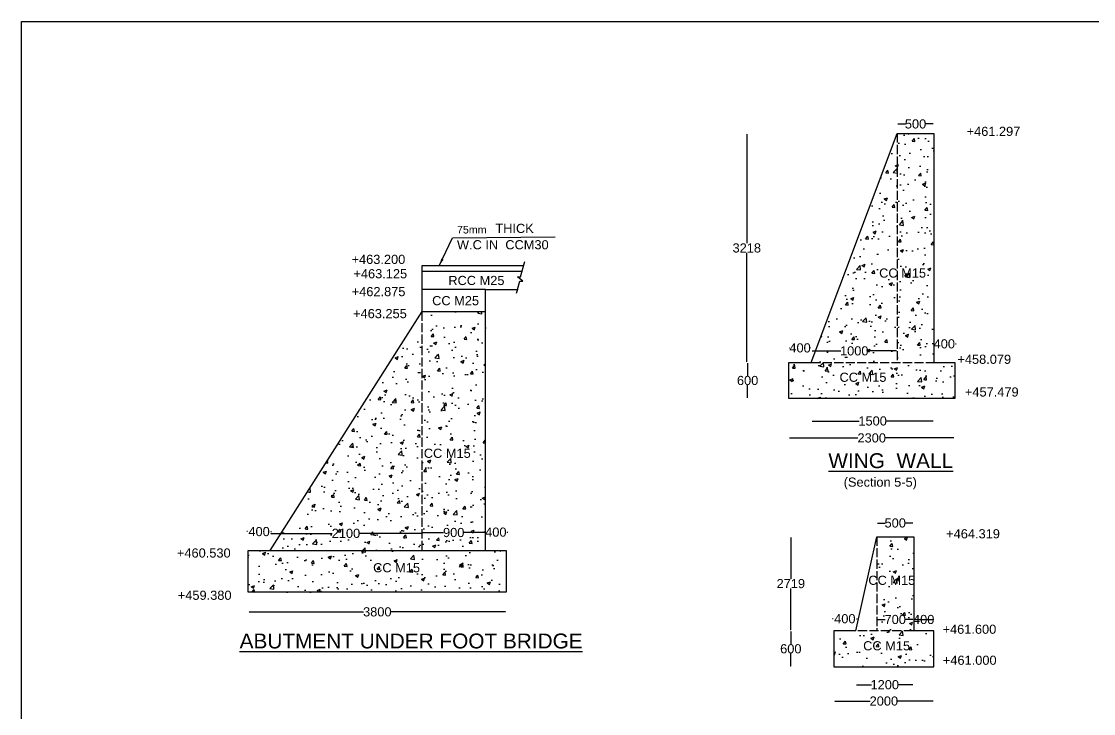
# Model space of a CAD drawing. Header units: inches. Extents: x 4607 to 7263, y 34 to 2138.
# Drawn here: x 4607 to 6012, y 1232 to 2138 of the extents above; entities that cross this region are included whole.
import ezdxf

# ---------------------------------------------------------------- set-up
doc = ezdxf.new("R2010")
doc.units = ezdxf.units.IN
doc.header["$MEASUREMENT"] = 0
doc.linetypes.add('ACAD_ISO02W100', pattern=[15, 12, -3])
doc.layers.add('DIMENSIONS', color=7, linetype='Continuous')
doc.layers.add('TEXT', color=1, linetype='Continuous')
doc.styles.get("Standard").update_dxf_attribs({"font": 'arial.ttf', "height": 12})
doc.dimstyles.get("Standard").update_dxf_attribs({"dimtxt": 12, "dimasz": 1, "dimexe": 0.18, "dimexo": 0.0625, "dimgap": 0.09, "dimtad": 0, "dimtih": 1, "dimtoh": 1, "dimdec": 4, "dimzin": 0, "dimdsep": 46, "dimtxsty": 'Standard', "dimcen": 0.09, "dimse1": 1, "dimse2": 1, "dimadec": 0, "dimazin": 0, "dimtfac": 1, "dimtdec": 4, "dimtofl": 0, "dimtmove": 0, "dimatfit": 3, "dimfxl": 1, "dimtolj": 1, "dimtzin": 0, "dimarcsym": 0})
pattern_1 = [(50, (0, 0), (43.03561, -3.76513), [4.5, -49.5]), (355, (0, 0), (-8.32508, 45.13153), [3.6, -39.6]), (100.4514, (3.586, -0.314), (34.71056, 41.36637), [3.8244, -42.06853]), (46.1842, (0, 12), (64.03446, -9.93114), [6.75, -74.25]), (96.6356, (5.336, 11.17), (56.07976, 58.4471), [5.7366, -63.1028]), (351.1842, (0, 12), (56.0797, 58.4471), [5.4, -59.4]), (21, (6, 9), (35.81442, -24.15713), [4.5, -49.5]), (326, (6, 9), (14.59892, 43.509), [3.6, -39.6]), (71.4514, (8.985, 6.987), (50.41336, 19.35183), [3.8244, -42.06853]), (37.5, (0, 0), (0.72959, 19.97363), [0, -39.12, 0, -40.2, 0, -39.75]), (7.5, (0, 0), (15.78417, 23.6647), [0, -22.92, 0, -38.22, 0, -15.15]), (327.5, (-13.38, 0), (32.029346, -1.353292), [0, -15, 0, -46.8, 0, -62.1]), (317.5, (-19.38, 0), (34.99117, 6.0063), [0, -19.5, 0, -31.08, 0, -44.1])]

# ---------------------------------------------------------------- blocks, each defined once
blk = doc.blocks.new('*D1')
at = {"layer": 'Defpoints', "color": 0, "transparency": 16777216}
for p in [(4932.4, 1470.1), (4904, 1445.4), (4932.4, 1445.4)]:
    blk.add_point(p, dxfattribs=at)
at = {"layer": 'DIMENSIONS', "color": 0, "lineweight": -2, "transparency": 16777216}
for p, q in [((4903, 1470.1), (4902, 1470.1)), ((4933.4, 1470.1), (4934.4, 1470.1))]:
    blk.add_line(p, q, dxfattribs=at)
at = {"layer": 'DIMENSIONS', "color": 0, "transparency": 16777216}
for points in [[(4903, 1470.2), (4903, 1469.9), (4904, 1470.1)], [(4933.4, 1470.2), (4933.4, 1469.9), (4932.4, 1470.1)]]:
    blk.add_solid(points, dxfattribs=at)
at = {"layer": 'DIMENSIONS', "color": 0, "transparency": 16777216, "insert": (4918.2, 1470.1), "char_height": 12, "attachment_point": 5}
blk.add_mtext('\\A1;400', dxfattribs=at)
blk = doc.blocks.new('*D2')
at = {"layer": 'Defpoints', "color": 0, "transparency": 16777216}
for p in [(5131.7, 1467.8), (4932.4, 1445.5), (5131.7, 1445.4)]:
    blk.add_point(p, dxfattribs=at)
at = {"layer": 'DIMENSIONS', "color": 0, "lineweight": -2, "transparency": 16777216}
for p, q in [((4933.4, 1467.8), (5013.9, 1467.8)), ((5130.7, 1467.8), (5050.1, 1467.8))]:
    blk.add_line(p, q, dxfattribs=at)
at = {"layer": 'DIMENSIONS', "color": 0, "transparency": 16777216}
for points in [[(4933.4, 1468), (4933.4, 1467.6), (4932.4, 1467.8)], [(5130.7, 1468), (5130.7, 1467.6), (5131.7, 1467.8)]]:
    blk.add_solid(points, dxfattribs=at)
at = {"layer": 'DIMENSIONS', "color": 0, "transparency": 16777216, "insert": (5032, 1467.8), "char_height": 12, "attachment_point": 5}
blk.add_mtext('\\A1;2100', dxfattribs=at)
blk = doc.blocks.new('*D3')
at = {"layer": 'Defpoints', "color": 0, "transparency": 16777216}
for p in [(5214.8, 1468.9), (5131.7, 1445.5), (5214.8, 1445.4)]:
    blk.add_point(p, dxfattribs=at)
at = {"layer": 'DIMENSIONS', "color": 0, "lineweight": -2, "transparency": 16777216}
for p, q in [((5132.7, 1468.9), (5159.9, 1468.9)), ((5213.8, 1468.9), (5186.5, 1468.9))]:
    blk.add_line(p, q, dxfattribs=at)
at = {"layer": 'DIMENSIONS', "color": 0, "transparency": 16777216}
for points in [[(5132.7, 1469), (5132.7, 1468.7), (5131.7, 1468.9)], [(5213.8, 1469), (5213.8, 1468.7), (5214.8, 1468.9)]]:
    blk.add_solid(points, dxfattribs=at)
at = {"layer": 'DIMENSIONS', "color": 0, "transparency": 16777216, "insert": (5173.2, 1468.9), "char_height": 12, "attachment_point": 5}
blk.add_mtext('\\A1;900', dxfattribs=at)
blk = doc.blocks.new('*D4')
at = {"layer": 'Defpoints', "color": 0, "transparency": 16777216}
for p in [(5242.1, 1469.4), (5214.8, 1445.4), (5242.1, 1445.4)]:
    blk.add_point(p, dxfattribs=at)
at = {"layer": 'DIMENSIONS', "color": 0, "lineweight": -2, "transparency": 16777216}
for p, q in [((5213.8, 1469.4), (5212.8, 1469.4)), ((5243.1, 1469.4), (5244.1, 1469.4))]:
    blk.add_line(p, q, dxfattribs=at)
at = {"layer": 'DIMENSIONS', "color": 0, "transparency": 16777216}
for points in [[(5213.8, 1469.6), (5213.8, 1469.2), (5214.8, 1469.4)], [(5243.1, 1469.6), (5243.1, 1469.2), (5242.1, 1469.4)]]:
    blk.add_solid(points, dxfattribs=at)
at = {"layer": 'DIMENSIONS', "color": 0, "transparency": 16777216, "insert": (5228.4, 1469.4), "char_height": 12, "attachment_point": 5}
blk.add_mtext('\\A1;400', dxfattribs=at)
blk = doc.blocks.new('*D5')
at = {"layer": 'Defpoints', "color": 0, "transparency": 16777216}
for p in [(4904, 1390.7), (5242.1, 1390.7), (5242.1, 1365)]:
    blk.add_point(p, dxfattribs=at)
at = {"layer": 'DIMENSIONS', "color": 0, "lineweight": -2, "transparency": 16777216}
for p, q in [((4905, 1365), (5055.1, 1365)), ((5241.1, 1365), (5091, 1365))]:
    blk.add_line(p, q, dxfattribs=at)
at = {"layer": 'DIMENSIONS', "color": 0, "transparency": 16777216}
for points in [[(4905, 1365.2), (4905, 1364.8), (4904, 1365)], [(5241.1, 1365.2), (5241.1, 1364.8), (5242.1, 1365)]]:
    blk.add_solid(points, dxfattribs=at)
at = {"layer": 'DIMENSIONS', "color": 0, "transparency": 16777216, "insert": (5073.1, 1365), "char_height": 12, "attachment_point": 5}
blk.add_mtext('\\A1;3800', dxfattribs=at)
blk = doc.blocks.new('*D6')
at = {"layer": 'Defpoints', "color": 0, "transparency": 16777216}
for p in [(5612.2, 1691.6), (5558.3, 1644.4), (5612.2, 1644.4)]:
    blk.add_point(p, dxfattribs=at)
at = {"layer": 'DIMENSIONS', "color": 0, "lineweight": -2, "transparency": 16777216}
for p, q in [((5558.3, 1690.6), (5558.3, 1674.2)), ((5558.3, 1645.4), (5558.3, 1661.8))]:
    blk.add_line(p, q, dxfattribs=at)
at = {"layer": 'DIMENSIONS', "color": 0, "transparency": 16777216}
for points in [[(5558.1, 1690.6), (5558.5, 1690.6), (5558.3, 1691.6)], [(5558.1, 1645.4), (5558.5, 1645.4), (5558.3, 1644.4)]]:
    blk.add_solid(points, dxfattribs=at)
at = {"layer": 'DIMENSIONS', "color": 0, "transparency": 16777216, "insert": (5558.3, 1668), "char_height": 12, "attachment_point": 5}
blk.add_mtext('\\A1;600', dxfattribs=at)
blk = doc.blocks.new('*D7')
at = {"layer": 'Defpoints', "color": 0, "transparency": 16777216}
for p in [(5557.2, 1991.6), (5754.3, 1991.6), (5641.8, 1691.6)]:
    blk.add_point(p, dxfattribs=at)
at = {"layer": 'DIMENSIONS', "color": 0, "lineweight": -2, "transparency": 16777216}
for p, q in [((5557.2, 1990.6), (5557.2, 1847.8)), ((5557.2, 1692.6), (5557.2, 1835.4))]:
    blk.add_line(p, q, dxfattribs=at)
at = {"layer": 'DIMENSIONS', "color": 0, "transparency": 16777216}
for points in [[(5557.1, 1990.6), (5557.4, 1990.6), (5557.2, 1991.6)], [(5557.1, 1692.6), (5557.4, 1692.6), (5557.2, 1691.6)]]:
    blk.add_solid(points, dxfattribs=at)
at = {"layer": 'DIMENSIONS', "color": 0, "transparency": 16777216, "insert": (5557.2, 1841.6), "char_height": 12, "attachment_point": 5}
blk.add_mtext('\\A1;3218', dxfattribs=at)
blk = doc.blocks.new('*D8')
at = {"layer": 'Defpoints', "color": 0, "transparency": 16777216}
for p in [(5802.3, 2004), (5754.3, 1991.6), (5802.3, 1991.6)]:
    blk.add_point(p, dxfattribs=at)
at = {"layer": 'DIMENSIONS', "color": 0, "lineweight": -2, "transparency": 16777216}
for p, q in [((5755.3, 2004), (5765, 2004)), ((5801.3, 2004), (5791.6, 2004))]:
    blk.add_line(p, q, dxfattribs=at)
at = {"layer": 'DIMENSIONS', "color": 0, "transparency": 16777216}
for points in [[(5755.3, 2004.2), (5755.3, 2003.9), (5754.3, 2004)], [(5801.3, 2004.2), (5801.3, 2003.9), (5802.3, 2004)]]:
    blk.add_solid(points, dxfattribs=at)
at = {"layer": 'DIMENSIONS', "color": 0, "transparency": 16777216, "insert": (5778.3, 2004), "char_height": 12, "attachment_point": 5}
blk.add_mtext('\\A1;500', dxfattribs=at)
blk = doc.blocks.new('*D9')
at = {"layer": 'Defpoints', "color": 0, "transparency": 16777216}
for p in [(5641.8, 1710.7), (5612.2, 1691.6), (5641.8, 1691.6)]:
    blk.add_point(p, dxfattribs=at)
at = {"layer": 'DIMENSIONS', "color": 0, "lineweight": -2, "transparency": 16777216}
for p, q in [((5613.2, 1710.7), (5613.4, 1710.7)), ((5640.8, 1710.7), (5640.6, 1710.7))]:
    blk.add_line(p, q, dxfattribs=at)
at = {"layer": 'DIMENSIONS', "color": 0, "transparency": 16777216}
for points in [[(5613.2, 1710.9), (5613.2, 1710.6), (5612.2, 1710.7)], [(5640.8, 1710.9), (5640.8, 1710.6), (5641.8, 1710.7)]]:
    blk.add_solid(points, dxfattribs=at)
at = {"layer": 'DIMENSIONS', "color": 0, "transparency": 16777216, "insert": (5627, 1710.7), "char_height": 12, "attachment_point": 5}
blk.add_mtext('\\A1;400', dxfattribs=at)
blk = doc.blocks.new('*D10')
at = {"layer": 'Defpoints', "color": 0, "transparency": 16777216}
for p in [(5754.3, 1706.8), (5641.8, 1691.7), (5754.3, 1691.7)]:
    blk.add_point(p, dxfattribs=at)
at = {"layer": 'DIMENSIONS', "color": 0, "lineweight": -2, "transparency": 16777216}
for p, q in [((5642.8, 1706.8), (5680.6, 1706.8)), ((5753.3, 1706.8), (5715.4, 1706.8))]:
    blk.add_line(p, q, dxfattribs=at)
at = {"layer": 'DIMENSIONS', "color": 0, "transparency": 16777216}
for points in [[(5642.8, 1706.9), (5642.8, 1706.6), (5641.8, 1706.8)], [(5753.3, 1706.9), (5753.3, 1706.6), (5754.3, 1706.8)]]:
    blk.add_solid(points, dxfattribs=at)
at = {"layer": 'DIMENSIONS', "color": 0, "transparency": 16777216, "insert": (5698, 1706.8), "char_height": 12, "attachment_point": 5}
blk.add_mtext('\\A1;1000', dxfattribs=at)
blk = doc.blocks.new('*D11')
at = {"layer": 'Defpoints', "color": 0, "transparency": 16777216}
for p in [(5829.7, 1716), (5802.3, 1691.6), (5829.7, 1691.6)]:
    blk.add_point(p, dxfattribs=at)
at = {"layer": 'DIMENSIONS', "color": 0, "lineweight": -2, "transparency": 16777216}
for p, q in [((5801.3, 1716), (5800.3, 1716)), ((5830.7, 1716), (5831.7, 1716))]:
    blk.add_line(p, q, dxfattribs=at)
at = {"layer": 'DIMENSIONS', "color": 0, "transparency": 16777216}
for points in [[(5801.3, 1716.2), (5801.3, 1715.8), (5802.3, 1716)], [(5830.7, 1716.2), (5830.7, 1715.8), (5829.7, 1716)]]:
    blk.add_solid(points, dxfattribs=at)
at = {"layer": 'DIMENSIONS', "color": 0, "transparency": 16777216, "insert": (5816, 1716), "char_height": 12, "attachment_point": 5}
blk.add_mtext('\\A1;400', dxfattribs=at)
blk = doc.blocks.new('*D12')
at = {"layer": 'Defpoints', "color": 0, "transparency": 16777216}
for p in [(5641.8, 1691.6), (5802.3, 1691.6), (5802.3, 1615)]:
    blk.add_point(p, dxfattribs=at)
at = {"layer": 'DIMENSIONS', "color": 0, "lineweight": -2, "transparency": 16777216}
for p, q in [((5642.8, 1615), (5704.6, 1615)), ((5801.3, 1615), (5739.5, 1615))]:
    blk.add_line(p, q, dxfattribs=at)
at = {"layer": 'DIMENSIONS', "color": 0, "transparency": 16777216}
for points in [[(5642.8, 1615.2), (5642.8, 1614.8), (5641.8, 1615)], [(5801.3, 1615.2), (5801.3, 1614.8), (5802.3, 1615)]]:
    blk.add_solid(points, dxfattribs=at)
at = {"layer": 'DIMENSIONS', "color": 0, "transparency": 16777216, "insert": (5722.1, 1615), "char_height": 12, "attachment_point": 5}
blk.add_mtext('\\A1;1500', dxfattribs=at)
blk = doc.blocks.new('*D13')
at = {"layer": 'Defpoints', "color": 0, "transparency": 16777216}
for p in [(5612.1, 1644.4), (5829.7, 1644.4), (5829.7, 1592.8)]:
    blk.add_point(p, dxfattribs=at)
at = {"layer": 'DIMENSIONS', "color": 0, "lineweight": -2, "transparency": 16777216}
for p, q in [((5613.1, 1592.8), (5702.8, 1592.8)), ((5828.7, 1592.8), (5739, 1592.8))]:
    blk.add_line(p, q, dxfattribs=at)
at = {"layer": 'DIMENSIONS', "color": 0, "transparency": 16777216}
for points in [[(5613.1, 1593), (5613.1, 1592.6), (5612.1, 1592.8)], [(5828.7, 1593), (5828.7, 1592.6), (5829.7, 1592.8)]]:
    blk.add_solid(points, dxfattribs=at)
at = {"layer": 'DIMENSIONS', "color": 0, "transparency": 16777216, "insert": (5720.9, 1592.8), "char_height": 12, "attachment_point": 5}
blk.add_mtext('\\A1;2300', dxfattribs=at)
blk = doc.blocks.new('*D20')
at = {"layer": 'Defpoints', "color": 0, "transparency": 16777216}
for p in [(5775.9, 1481.4), (5727.6, 1463.5), (5775.9, 1463.5)]:
    blk.add_point(p, dxfattribs=at)
at = {"layer": 'DIMENSIONS', "color": 0, "lineweight": -2, "transparency": 16777216}
for p, q in [((5728.6, 1481.4), (5738.4, 1481.4)), ((5774.9, 1481.4), (5765.1, 1481.4))]:
    blk.add_line(p, q, dxfattribs=at)
at = {"layer": 'DIMENSIONS', "color": 0, "transparency": 16777216}
for points in [[(5728.6, 1481.5), (5728.6, 1481.2), (5727.6, 1481.4)], [(5774.9, 1481.5), (5774.9, 1481.2), (5775.9, 1481.4)]]:
    blk.add_solid(points, dxfattribs=at)
at = {"layer": 'DIMENSIONS', "color": 0, "transparency": 16777216, "insert": (5751.7, 1481.4), "char_height": 12, "attachment_point": 5}
blk.add_mtext('\\A1;500', dxfattribs=at)
blk = doc.blocks.new('*D21')
at = {"layer": 'Defpoints', "color": 0, "transparency": 16777216}
for p in [(5700, 1356), (5671.4, 1340.3), (5700, 1340.3)]:
    blk.add_point(p, dxfattribs=at)
at = {"layer": 'DIMENSIONS', "color": 0, "lineweight": -2, "transparency": 16777216}
for p, q in [((5670.4, 1356), (5669.4, 1356)), ((5701, 1356), (5702, 1356))]:
    blk.add_line(p, q, dxfattribs=at)
at = {"layer": 'DIMENSIONS', "color": 0, "transparency": 16777216}
for points in [[(5670.4, 1356.2), (5670.4, 1355.9), (5671.4, 1356)], [(5701, 1356.2), (5701, 1355.9), (5700, 1356)]]:
    blk.add_solid(points, dxfattribs=at)
at = {"layer": 'DIMENSIONS', "color": 0, "transparency": 16777216, "insert": (5685.7, 1356), "char_height": 12, "attachment_point": 5}
blk.add_mtext('\\A1;400', dxfattribs=at)
blk = doc.blocks.new('*D22')
at = {"layer": 'Defpoints', "color": 0, "transparency": 16777216}
for p in [(5775.9, 1355), (5727.6, 1340.3), (5775.9, 1340.3)]:
    blk.add_point(p, dxfattribs=at)
at = {"layer": 'DIMENSIONS', "color": 0, "lineweight": -2, "transparency": 16777216}
for p, q in [((5728.6, 1355), (5738.5, 1355)), ((5774.9, 1355), (5765, 1355))]:
    blk.add_line(p, q, dxfattribs=at)
at = {"layer": 'DIMENSIONS', "color": 0, "transparency": 16777216}
for points in [[(5728.6, 1355.2), (5728.6, 1354.8), (5727.6, 1355)], [(5774.9, 1355.2), (5774.9, 1354.8), (5775.9, 1355)]]:
    blk.add_solid(points, dxfattribs=at)
at = {"layer": 'DIMENSIONS', "color": 0, "transparency": 16777216, "insert": (5751.7, 1355), "char_height": 12, "attachment_point": 5}
blk.add_mtext('\\A1;700', dxfattribs=at)
blk = doc.blocks.new('*D23')
at = {"layer": 'Defpoints', "color": 0, "transparency": 16777216}
for p in [(5802.2, 1355), (5775.9, 1340.4), (5802.2, 1340.4)]:
    blk.add_point(p, dxfattribs=at)
at = {"layer": 'DIMENSIONS', "color": 0, "lineweight": -2, "transparency": 16777216}
blk.add_line((5776.9, 1355), (5801.2, 1355), dxfattribs=at)
at = {"layer": 'DIMENSIONS', "color": 0, "transparency": 16777216}
for points in [[(5776.9, 1355.2), (5776.9, 1354.8), (5775.9, 1355)], [(5801.2, 1355.2), (5801.2, 1354.8), (5802.2, 1355)]]:
    blk.add_solid(points, dxfattribs=at)
at = {"layer": 'DIMENSIONS', "color": 0, "transparency": 16777216, "insert": (5789, 1355), "char_height": 12, "attachment_point": 5}
blk.add_mtext('\\A1;400', dxfattribs=at)
blk = doc.blocks.new('*D24')
at = {"layer": 'Defpoints', "color": 0, "transparency": 16777216}
for p in [(5700, 1340.3), (5775.9, 1340.3), (5775.9, 1269.6)]:
    blk.add_point(p, dxfattribs=at)
at = {"layer": 'DIMENSIONS', "color": 0, "lineweight": -2, "transparency": 16777216}
for p, q in [((5701, 1269.6), (5720.5, 1269.6)), ((5774.9, 1269.6), (5755.4, 1269.6))]:
    blk.add_line(p, q, dxfattribs=at)
at = {"layer": 'DIMENSIONS', "color": 0, "transparency": 16777216}
for points in [[(5701, 1269.8), (5701, 1269.5), (5700, 1269.6)], [(5774.9, 1269.8), (5774.9, 1269.5), (5775.9, 1269.6)]]:
    blk.add_solid(points, dxfattribs=at)
at = {"layer": 'DIMENSIONS', "color": 0, "transparency": 16777216, "insert": (5738, 1269.6), "char_height": 12, "attachment_point": 5}
blk.add_mtext('\\A1;1200', dxfattribs=at)
blk = doc.blocks.new('*D25')
at = {"layer": 'Defpoints', "color": 0, "transparency": 16777216}
for p in [(5671.4, 1292.8), (5802.2, 1292.8), (5802.2, 1248.2)]:
    blk.add_point(p, dxfattribs=at)
at = {"layer": 'DIMENSIONS', "color": 0, "lineweight": -2, "transparency": 16777216}
for p, q in [((5672.4, 1248.2), (5718.7, 1248.2)), ((5801.2, 1248.2), (5754.9, 1248.2))]:
    blk.add_line(p, q, dxfattribs=at)
at = {"layer": 'DIMENSIONS', "color": 0, "transparency": 16777216}
for points in [[(5672.4, 1248.4), (5672.4, 1248), (5671.4, 1248.2)], [(5801.2, 1248.4), (5801.2, 1248), (5802.2, 1248.2)]]:
    blk.add_solid(points, dxfattribs=at)
at = {"layer": 'DIMENSIONS', "color": 0, "transparency": 16777216, "insert": (5736.8, 1248.2), "char_height": 12, "attachment_point": 5}
blk.add_mtext('\\A1;2000', dxfattribs=at)
blk = doc.blocks.new('*D26')
at = {"layer": 'Defpoints', "color": 0, "transparency": 16777216}
for p in [(5727.6, 1463.5), (5614.9, 1340.4), (5700, 1340.4)]:
    blk.add_point(p, dxfattribs=at)
at = {"layer": 'DIMENSIONS', "color": 0, "lineweight": -2, "transparency": 16777216}
for p, q in [((5614.9, 1462.5), (5614.9, 1408.2)), ((5614.9, 1341.4), (5614.9, 1395.7))]:
    blk.add_line(p, q, dxfattribs=at)
at = {"layer": 'DIMENSIONS', "color": 0, "transparency": 16777216}
for points in [[(5614.7, 1462.5), (5615, 1462.5), (5614.9, 1463.5)], [(5614.7, 1341.4), (5615, 1341.4), (5614.9, 1340.4)]]:
    blk.add_solid(points, dxfattribs=at)
at = {"layer": 'DIMENSIONS', "color": 0, "transparency": 16777216, "insert": (5614.9, 1402), "char_height": 12, "attachment_point": 5}
blk.add_mtext('\\A1;2719', dxfattribs=at)
blk = doc.blocks.new('*D27')
at = {"layer": 'Defpoints', "color": 0, "transparency": 16777216}
for p in [(5671.4, 1340.3), (5614.9, 1292.8), (5671.4, 1292.8)]:
    blk.add_point(p, dxfattribs=at)
at = {"layer": 'DIMENSIONS', "color": 0, "lineweight": -2, "transparency": 16777216}
for p, q in [((5614.9, 1339.3), (5614.9, 1322.8)), ((5614.9, 1293.8), (5614.9, 1310.4))]:
    blk.add_line(p, q, dxfattribs=at)
at = {"layer": 'DIMENSIONS', "color": 0, "transparency": 16777216}
for points in [[(5614.7, 1339.3), (5615, 1339.3), (5614.9, 1340.3)], [(5614.7, 1293.8), (5615, 1293.8), (5614.9, 1292.8)]]:
    blk.add_solid(points, dxfattribs=at)
at = {"layer": 'DIMENSIONS', "color": 0, "transparency": 16777216, "insert": (5614.9, 1316.6), "char_height": 12, "attachment_point": 5}
blk.add_mtext('\\A1;600', dxfattribs=at)

msp = doc.modelspace()

# ---------------------------------------------------------------- hatches: boundary and pattern name
at = {"layer": 'DIMENSIONS'}
h = msp.add_hatch(dxfattribs=at)
h.set_pattern_fill('AR-CONC', color=256, scale=6, style=0)
h.set_pattern_definition(pattern_1)
h.paths.add_polyline_path([(5754.26543, 1991.59259), (5641.77436, 1691.59153), (5754.26543, 1691.59153)])
h.paths.add_polyline_path([(5754.26543, 1691.59153), (5800.45253, 1691.59153), (5802.32929, 1691.59153), (5802.32929, 1991.59259), (5754.26543, 1991.59259)])
h.paths.add_polyline_path([(5829.66847, 1644.36374), (5829.66847, 1691.59153), (5800.45253, 1691.59153), (5641.77436, 1691.59153), (5612.19701, 1691.59153), (5612.19701, 1644.36374)])
h.paths.add_polyline_path([(5677.68702, 1715.88271), (5718.35277, 1715.88271), (5718.35277, 1697.62896), (5677.68702, 1697.62896)], flags=24)
h.paths.add_polyline_path([(5727.52483, 1799.486), (5795.21105, 1799.486), (5795.21105, 1818.09991), (5727.52483, 1818.09991)], flags=9)
h.paths.add_polyline_path([(5675.61661, 1663.00489), (5743.30283, 1663.00489), (5743.30283, 1681.61881), (5675.61661, 1681.61881)], flags=24)
h = msp.add_hatch(dxfattribs=at)
h.set_pattern_fill('AR-CONC', color=256, scale=6, style=0)
h.set_pattern_definition(pattern_1)
h.paths.add_polyline_path([(4932.36177, 1445.43895), (5131.65137, 1445.43895), (5131.65137, 1758.24814)])
h.paths.add_polyline_path([(5131.65137, 1445.43895), (5214.77423, 1445.43895), (5214.77423, 1758.24814), (5131.65137, 1758.24814)])
h.paths.add_polyline_path([(5242.08631, 1390.72944), (5242.08631, 1445.43895), (4904.03346, 1445.43895), (4904.03346, 1390.72944)])
h.paths.add_polyline_path([(5011.00657, 1476.92318), (5053.00657, 1476.92318), (5053.00657, 1458.66943), (5011.00657, 1458.66943)], flags=24)
h.paths.add_polyline_path([(5156.97679, 1477.9844), (5189.44882, 1477.9844), (5189.44882, 1459.73065), (5156.97679, 1459.73065)], flags=24)
h.paths.add_polyline_path([(5130.94227, 1563.43108), (5198.6285, 1563.43108), (5198.6285, 1582.045), (5130.94227, 1582.045)], flags=9)
h.paths.add_polyline_path([(5064.50956, 1413.52733), (5132.19579, 1413.52733), (5132.19579, 1432.14125), (5064.50956, 1432.14125)], flags=24)
h = msp.add_hatch(dxfattribs=at)
h.set_pattern_fill('AR-CONC', color=256, scale=6, style=0)
h.set_pattern_definition(pattern_1)
h.paths.add_polyline_path([(5775.89714, 1463.50315), (5727.59425, 1463.50315), (5727.59425, 1340.34916), (5774.88166, 1340.34916), (5775.89714, 1340.34916)])
h.paths.add_polyline_path([(5735.55879, 1364.13347), (5767.9326, 1364.13347), (5767.9326, 1345.87971), (5735.55879, 1345.87971)], flags=24)
h.paths.add_polyline_path([(5772.56823, 1364.13347), (5805.52321, 1364.13347), (5805.52321, 1345.87971), (5772.56823, 1345.87971)], flags=9)
h.paths.add_polyline_path([(5713.35321, 1397.09331), (5781.03943, 1397.09331), (5781.03943, 1415.70723), (5713.35321, 1415.70723)], flags=9)
h = msp.add_hatch(dxfattribs=at)
h.set_pattern_fill('AR-CONC', color=256, scale=6, style=0)
h.set_pattern_definition(pattern_1)
h.paths.add_polyline_path([(5802.1943, 1340.34916), (5774.88166, 1340.34916), (5700.0248, 1340.34916), (5671.4477, 1340.34916), (5671.4477, 1292.83556), (5802.1943, 1292.83556)])
h.paths.add_polyline_path([(5706.59351, 1311.28007), (5774.27973, 1311.28007), (5774.27973, 1329.89398), (5706.59351, 1329.89398)], flags=24)

# ---------------------------------------------------------------- linework, layer by layer
at = {"color": 0}
for points in [[(5641.77436, 1691.59153), (5754.26543, 1991.59259), (5802.32929, 1991.59259), (5802.32929, 1691.59153)], [(5264.79148, 1818.09556), (5131.65137, 1818.09556), (5131.65137, 1758.24814), (4932.36177, 1445.43895)], [(5256.6185, 1787.26374), (5259.70873, 1798.27879), (5263.95339, 1798.27879), (5256.89601, 1803.69619), (5260.88496, 1803.69619), (5266.32668, 1823.75426)], [(5262.79007, 1810.71839), (5131.65137, 1810.71839)], [(5214.77423, 1787.26374), (5131.65137, 1787.26374)], [(5214.77423, 1445.43895), (5214.77423, 1787.26374), (5256.6185, 1787.26374), (5255.0502, 1781.95701)], [(5131.65137, 1758.24814), (5214.77423, 1758.24814)], [(5612.19701, 1691.59153), (5641.77436, 1691.59153)], [(5800.45253, 1691.59153), (5829.66847, 1691.59153), (5829.66847, 1644.36374), (5612.19701, 1644.36374), (5612.19701, 1691.59153)], [(5700.0248, 1340.34916), (5727.59425, 1463.50315), (5775.89714, 1463.50315), (5775.89714, 1340.34916)], [(5700.0248, 1340.34916), (5671.4477, 1340.34916), (5671.4477, 1292.83556), (5802.1943, 1292.83556), (5802.1943, 1340.34916), (5774.88166, 1340.34916)]]:
    msp.add_lwpolyline(points, dxfattribs=at)
at = {"color": 0, "linetype": 'ACAD_ISO02W100'}
for points in [[(5754.26543, 1991.59259), (5754.26543, 1691.59153)], [(5131.65137, 1758.24814), (5131.65137, 1445.43895)], [(5641.77436, 1691.59153), (5800.45253, 1691.59153)], [(5727.59425, 1463.50315), (5727.59425, 1340.34916)], [(5774.88166, 1340.34916), (5700.0248, 1340.34916)]]:
    msp.add_lwpolyline(points, dxfattribs=at)
at = {"color": 0}
msp.add_lwpolyline([(4904.03346, 1445.43895), (5242.08631, 1445.43895), (5242.08631, 1390.72944), (4904.03346, 1390.72944)], close=True, dxfattribs=at)
at = {"layer": 'DIMENSIONS', "color": 0}
msp.add_lwpolyline([(7263.08014, 34.12483), (4606.81599, 34.12483), (4606.81599, 2138.2836), (7263.08014, 2138.2836)], close=True, dxfattribs=at)

# ---------------------------------------------------------------- texts
at = {"layer": 'TEXT', "color": 0}
for s, height, p in [('+461.297', 12, (5845.23135, 1988.3258)), ('75mm', 10, (5177.4692, 1860.57514)), ('THICK', 12, (5227.80663, 1861.25173)), ('W.C IN  CCM30', 12, (5177.4692, 1839.82631)), ('+463.200', 12, (5039.35818, 1820.71897)), ('+463.125', 12, (5041.82382, 1801.87997)), ('CC M15', 12, (5730.62715, 1802.79296)), ('RCC M25', 12, (5166.13123, 1793.05733)), ('+462.875', 12, (5039.57132, 1778.47441)), ('CC M25', 12, (5144.95356, 1766.60842)), ('+463.255', 12, (5041.37333, 1749.66758)), ('+458.079', 12, (5833.17879, 1689.85564)), ('CC M15', 12, (5678.71893, 1666.31185)), ('+457.479', 12, (5843.01845, 1647.0222)), ('CC M15', 12, (5134.04459, 1566.73804)), ('%%UWING  WALL', 19.5, (5664.07743, 1553.27177)), ('(Section 5-5)', 12, (5684.17072, 1528.96476)), ('+464.319', 12, (5818.49759, 1461.29198)), ('+460.530', 12, (4810.55859, 1436.16944)), ('CC M15', 12, (5067.61188, 1416.83429)), ('CC M15', 12, (5716.45553, 1400.40027)), ('+459.380', 12, (4811.7304, 1380.80541)), ('%%UABUTMENT UNDER FOOT BRIDGE', 19.5, (4892.69848, 1317.14762)), ('+461.600', 12, (5813.72976, 1336.32408)), ('CC M15', 12, (5709.69583, 1314.58703)), ('+461.000', 12, (5814.13305, 1295.70111))]:
    msp.add_text(s, height=height, dxfattribs=at).set_placement(p)

# ---------------------------------------------------------------- dimensions: what is measured, and where the dimension line sits
at = {"layer": 'DIMENSIONS', "color": 0}
for base, p1, p2, text, picture, middle in [((5802.32929, 2004.02331), (5754.26543, 1991.59259), (5802.32929, 1991.59259), '500', '*D8', (5778.29736, 2004.02331)), ((5641.77436, 1710.72778), (5612.19701, 1691.59153), (5641.77436, 1691.59153), '400', '*D9', (5626.98568, 1710.72778)), ((5754.26543, 1706.75583), (5641.77436, 1691.65403), (5754.26543, 1691.65403), '1000', '*D10', (5698.0199, 1706.75583)), ((5829.66847, 1715.99237), (5802.32929, 1691.59153), (5829.66847, 1691.59153), '400', '*D11', (5815.99888, 1715.99237)), ((5802.32929, 1614.99729), (5641.77436, 1691.59153), (5802.32929, 1691.59153), '1500', '*D12', (5722.05182, 1614.99729)), ((5829.66847, 1592.80672), (5612.13451, 1644.36374), (5829.66847, 1644.36374), '2300', '*D13', (5720.90149, 1592.80672)), ((5775.89714, 1481.37088), (5727.59425, 1463.50315), (5775.89714, 1463.50315), '500', '*D20', (5751.7457, 1481.37088)), ((4932.36177, 1470.05682), (4904.03346, 1445.43895), (4932.36177, 1445.43895), '400', '*D1', (4918.19761, 1470.05682)), ((5131.65137, 1467.7963), (4932.36177, 1445.50145), (5131.65137, 1445.43895), '2100', '*D2', (5032.00657, 1467.7963)), ((5214.77423, 1468.85752), (5131.65137, 1445.50145), (5214.77423, 1445.43895), '900', '*D3', (5173.2128, 1468.85752)), ((5242.08631, 1469.38814), (5214.77423, 1445.43895), (5242.08631, 1445.43895), '400', '*D4', (5228.43027, 1469.38814)), ((5242.08631, 1365.01488), (4904.03346, 1390.72944), (5242.08631, 1390.72944), '3800', '*D5', (5073.05989, 1365.01488)), ((5700.0248, 1356.04727), (5671.4477, 1340.34916), (5700.0248, 1340.34916), '400', '*D21', (5685.73625, 1356.04727)), ((5775.89714, 1355.00659), (5727.59425, 1340.34916), (5775.89714, 1340.34916), '700', '*D22', (5751.7457, 1355.00659)), ((5775.89714, 1269.61976), (5700.0248, 1340.34916), (5775.89714, 1340.34916), '1200', '*D24', (5737.96097, 1269.61976)), ((5802.1943, 1248.18653), (5671.4477, 1292.83556), (5802.1943, 1292.83556), '2000', '*D25', (5736.821, 1248.18653))]:
    dim = msp.add_linear_dim(base=base, p1=p1, p2=p2, text=text, dimstyle='Standard', dxfattribs=at)
    dim.commit()
    dim.dimension.update_dxf_attribs({"geometry": picture, "text_midpoint": middle})
for base, p1, p2, text, picture, middle in [((5557.24389, 1991.59259), (5641.77436, 1691.59153), (5754.26543, 1991.59259), '3218', '*D7', (5557.24389, 1841.59206)), ((5558.29129, 1644.36374), (5612.19701, 1691.59153), (5612.19701, 1644.36374), '600', '*D6', (5558.29129, 1667.97764)), ((5614.8542, 1340.41166), (5727.59425, 1463.50315), (5700.0248, 1340.41166), '2719', '*D26', (5614.8542, 1401.9574)), ((5614.8542, 1292.83556), (5671.4477, 1340.34916), (5671.4477, 1292.83556), '600', '*D27', (5614.8542, 1316.59236))]:
    dim = msp.add_linear_dim(base=base, p1=p1, p2=p2, angle=90, text=text, dimstyle='Standard', dxfattribs=at)
    dim.commit()
    dim.dimension.update_dxf_attribs({"geometry": picture, "text_midpoint": middle})
dim = msp.add_linear_dim(base=(5802.1943, 1355.00659), p1=(5775.89714, 1340.41166), p2=(5802.1943, 1340.41166), text='400', dimstyle='Standard', dxfattribs=at)
dim.commit()
dim.dimension.update_dxf_attribs({"geometry": '*D23', "text_midpoint": (5789.04572, 1355.00659), "dimtype": 160})

# ---------------------------------------------------------------- leaders
msp.add_leader([(5154.09167, 1818.09556), (5171.82793, 1854.74421), (5306.26265, 1856.22776)], dimstyle='Standard', override={"dimasz": 10, "dimgap": 0.09, "dimtad": 0}, dxfattribs=at)

doc.saveas('drawing.dxf')
